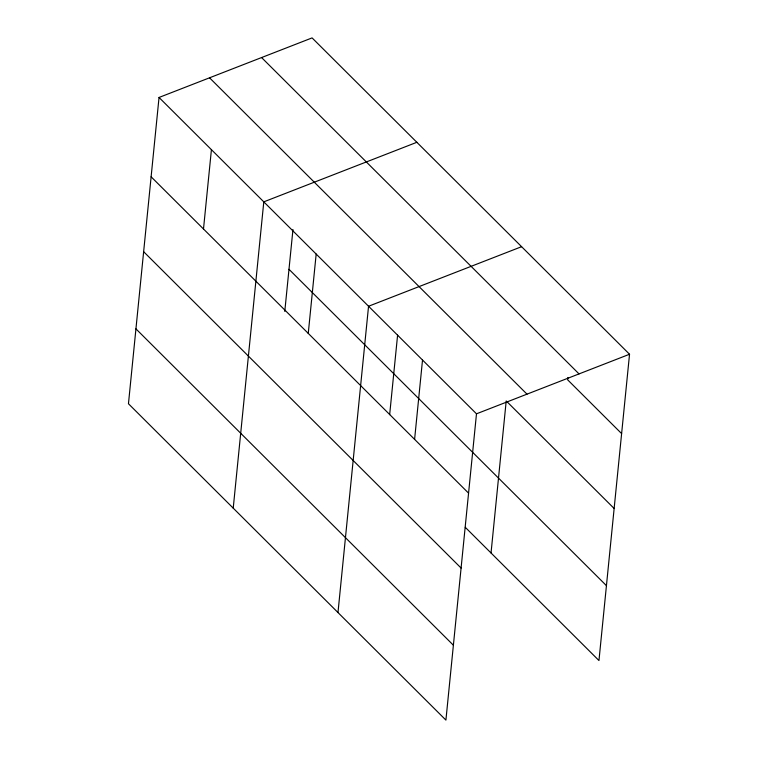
<?xml version="1.0" encoding="UTF-8"?>
<svg xmlns="http://www.w3.org/2000/svg" width="758" height="758" viewBox="0 0 758 758"><rect width="100%" height="100%" fill="white"/><g stroke="black" fill="none" stroke-linecap="round" stroke-linejoin="round"><path stroke-width="1.14" d="M159.038 97.46L128.462 403.749L445.912 720.1L476.488 413.811L159.038 97.46L312.088 37.9L629.538 354.251L598.962 660.54L465.26 527.303M203.495 228.992L211.416 149.658M233.227 508.144L263.793 201.855L416.843 142.296M284.781 311.424L292.958 229.551M308.26 333.387L316.171 254.053M337.983 612.54L368.549 306.251L521.599 246.691M389.659 414.654L397.599 335.112M414.598 439.365L422.519 360.031M491.032 552.989L506.211 400.925M567.884 377.475L567.647 379.815L621.617 433.595M476.488 413.811L629.538 354.251M261.576 57.551L579.027 373.902M209.54 77.799L526.99 394.151M507.036 401.749L614.141 508.485M288.988 269.298L606.438 585.65M151.117 176.794L468.567 493.145M143.641 251.694L461.091 568.045M135.938 328.858L453.388 645.21"/></g></svg>
